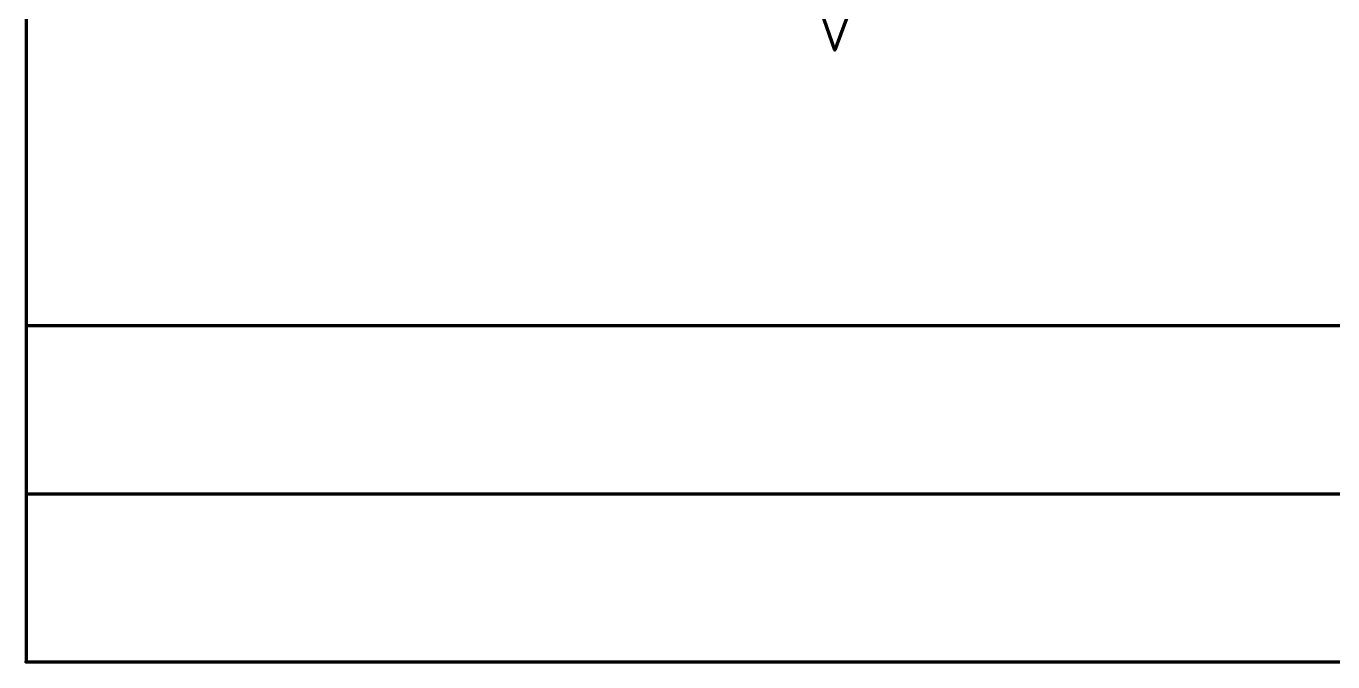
# Model space of a CAD drawing. Extents: x -83.6 to -32.7, y 325.7 to 417.7.
# Drawn here: x -83.61 to -60.28, y 325.68 to 337.03 of the extents above; entities that cross this region are included whole.
import ezdxf

# ---------------------------------------------------------------- set-up
doc = ezdxf.new("R2010")
doc.units = 0
doc.header["$MEASUREMENT"] = 0
doc.layers.add('_notes', color=7, linetype='Continuous')
doc.layers.add('Dt-Line 4', color=1, linetype='Continuous', lineweight=25)
doc.layers.add('Dt-Line 5', color=54, linetype='Continuous', lineweight=50)

msp = doc.modelspace()

# ---------------------------------------------------------------- linework, layer by layer
at = {"layer": '_notes', "linetype": 'Continuous', "lineweight": 211}
msp.add_lwpolyline([(-83.611, 325.681), (-83.611, 325.681), (-83.611, 325.681)], dxfattribs=at)
msp.add_point((-83.611, 325.681), dxfattribs=at)
at = {"layer": 'Dt-Line 4', "linetype": 'Continuous', "lineweight": 211}
msp.add_lwpolyline([(-61.091, 337.281), (-68.411, 337.281), (-68.665, 337.975), (-69.171, 336.601), (-69.411, 337.281), (-76.385, 337.281)], dxfattribs=at)
at = {"layer": 'Dt-Line 5', "linetype": 'Continuous', "lineweight": 211}
for points in [[(-83.611, 417.735), (-83.611, 325.681)], [(-34.851, 331.681), (-83.611, 331.681)], [(-83.611, 328.681), (-34.851, 328.681)], [(-83.611, 325.681), (-34.851, 325.681)]]:
    msp.add_lwpolyline(points, dxfattribs=at)

doc.saveas('drawing.dxf')
